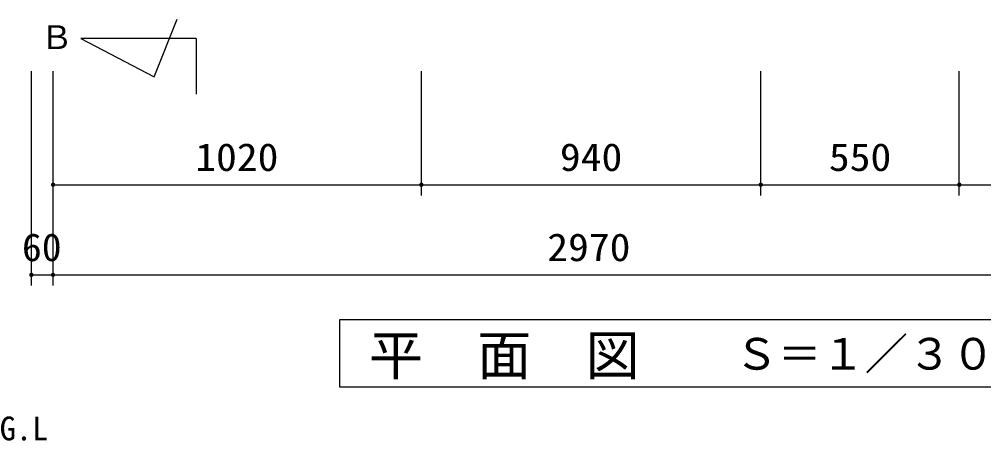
# Model space of a CAD drawing. Units: millimetres, scale not verified. Extents: x -8910 to 8910, y -6308 to 6308.
# Drawn here: x -6097 to -3426, y -1636 to -467 of the extents above; entities that cross this region are included whole.
import ezdxf
from ezdxf.enums import TextEntityAlignment as Align

# ---------------------------------------------------------------- set-up
doc = ezdxf.new("R2010")
doc.units = ezdxf.units.MM
doc.header["$LTSCALE"] = 30
doc.layers.add('0-1_製作', color=5, linetype='Continuous', lineweight=25)
doc.layers.add('0-5_空気管', color=3, linetype='Continuous', lineweight=25)
doc.styles.add('ＭＳ ゴシック', font='')
doc.styles.get('ＭＳ ゴシック').set_extended_font_data('MS Gothic')

msp = doc.modelspace()

# ---------------------------------------------------------------- linework, layer by layer
at = {"layer": '0-1_製作', "color": 2}
for p, q in [((-6063.23, -1205.4), (-6063.23, -610.18)), ((-6003.23, -955.4), (-6003.23, -610.18)), ((-4983.21, -955.4), (-4983.21, -610.18)), ((-4043.21, -955.4), (-4043.21, -610.18)), ((-3493.21, -955.4), (-3493.21, -610.18)), ((-6003.23, -925.4), (-4983.21, -925.4)), ((-6003.23, -1205.4), (-6003.23, -925.4)), ((-4983.21, -925.4), (-4043.21, -925.4)), ((-4043.21, -925.4), (-3493.21, -925.4)), ((-3493.21, -925.4), (-3033.19, -925.4)), ((-6063.23, -1175.4), (-6003.23, -1175.4)), ((-6003.23, -1175.4), (-3033.19, -1175.4))]:
    msp.add_line(p, q, dxfattribs=at)
at = {"layer": '0-1_製作'}
for points in [[(-6009.22, -925.02), (-6003.23, -925.4), (-6009.23, -925.4)], [(-6009.23, -925.4), (-6009.04, -926.89), (-6009.18, -926.15)], [(-6009.23, -925.4), (-6008.81, -927.61), (-6009.04, -926.89)], [(-6003.23, -925.4), (-6008.81, -927.61), (-6009.23, -925.4)], [(-6009.12, -924.28), (-6003.23, -925.4), (-6009.22, -925.02)], [(-6008.93, -923.55), (-6003.23, -925.4), (-6009.12, -924.28)], [(-6008.66, -922.85), (-6003.23, -925.4), (-6008.93, -923.55)], [(-6003.23, -925.4), (-6008.49, -928.29), (-6008.81, -927.61)], [(-6008.29, -922.19), (-6003.23, -925.4), (-6008.66, -922.85)], [(-6003.23, -925.4), (-6008.08, -928.93), (-6008.49, -928.29)], [(-6007.85, -921.58), (-6003.23, -925.4), (-6008.29, -922.19)], [(-6003.23, -925.4), (-6007.6, -929.51), (-6008.08, -928.93)], [(-6007.33, -921.03), (-6003.23, -925.4), (-6007.85, -921.58)], [(-6003.23, -925.4), (-6007.05, -930.02), (-6007.6, -929.51)], [(-6006.75, -920.55), (-6003.23, -925.4), (-6007.33, -921.03)], [(-6003.23, -925.4), (-6006.44, -930.47), (-6007.05, -930.02)], [(-6006.12, -920.14), (-6003.23, -925.4), (-6006.75, -920.55)], [(-6003.23, -925.4), (-6005.78, -930.83), (-6006.44, -930.47)], [(-6005.44, -919.82), (-6003.23, -925.4), (-6006.12, -920.14)], [(-6003.23, -925.4), (-6005.08, -931.11), (-6005.78, -930.83)], [(-6004.72, -919.59), (-6003.23, -925.4), (-6005.44, -919.82)], [(-6003.23, -925.4), (-6004.35, -931.3), (-6005.08, -931.11)], [(-6003.98, -919.45), (-6003.23, -925.4), (-6004.72, -919.59)], [(-6003.23, -925.4), (-6003.6, -931.39), (-6004.35, -931.3)], [(-6003.98, -919.45), (-6003.23, -919.4), (-6003.23, -925.4)], [(-6003.23, -925.4), (-6003.23, -931.4), (-6003.6, -931.39)], [(-6003.23, -919.4), (-5997.23, -925.4), (-6003.23, -925.4)], [(-6002.85, -919.41), (-5997.23, -925.4), (-6003.23, -919.4)], [(-6003.23, -925.4), (-6002.48, -931.35), (-6003.23, -931.4)], [(-6003.23, -925.4), (-6001.74, -931.21), (-6002.48, -931.35)], [(-5997.23, -925.4), (-6001.74, -931.21), (-6003.23, -925.4)], [(-6002.1, -919.51), (-5997.23, -925.4), (-6002.85, -919.41)], [(-6001.37, -919.7), (-5997.23, -925.4), (-6002.1, -919.51)], [(-5997.23, -925.4), (-6001.02, -930.98), (-6001.74, -931.21)], [(-6000.67, -919.97), (-5997.23, -925.4), (-6001.37, -919.7)], [(-5997.23, -925.4), (-6000.34, -930.66), (-6001.02, -930.98)], [(-6000.01, -920.34), (-5997.23, -925.4), (-6000.67, -919.97)], [(-5997.23, -925.4), (-5999.7, -930.26), (-6000.34, -930.66)], [(-5999.4, -920.78), (-5997.23, -925.4), (-6000.01, -920.34)], [(-5997.23, -925.4), (-5999.12, -929.78), (-5999.7, -930.26)], [(-5998.85, -921.29), (-5997.23, -925.4), (-5999.4, -920.78)], [(-5997.23, -925.4), (-5998.6, -929.23), (-5999.12, -929.78)], [(-5998.37, -921.87), (-5997.23, -925.4), (-5998.85, -921.29)], [(-5997.23, -925.4), (-5998.16, -928.62), (-5998.6, -929.23)], [(-5997.97, -922.51), (-5997.23, -925.4), (-5998.37, -921.87)], [(-5997.23, -925.4), (-5997.8, -927.96), (-5998.16, -928.62)], [(-5997.65, -923.19), (-5997.23, -925.4), (-5997.97, -922.51)], [(-5997.23, -925.4), (-5997.52, -927.26), (-5997.8, -927.96)], [(-5997.42, -923.91), (-5997.23, -925.4), (-5997.65, -923.19)], [(-5997.23, -925.4), (-5997.33, -926.53), (-5997.52, -927.26)], [(-5997.42, -923.91), (-5997.27, -924.65), (-5997.23, -925.4)], [(-5997.23, -925.4), (-5997.24, -925.78), (-5997.33, -926.53)], [(-4989.2, -925.02), (-4983.21, -925.4), (-4989.21, -925.4)], [(-4989.21, -925.4), (-4989.02, -926.89), (-4989.16, -926.15)], [(-4989.21, -925.4), (-4988.79, -927.61), (-4989.02, -926.89)], [(-4983.21, -925.4), (-4988.79, -927.61), (-4989.21, -925.4)], [(-4989.1, -924.28), (-4983.21, -925.4), (-4989.2, -925.02)], [(-4988.92, -923.55), (-4983.21, -925.4), (-4989.1, -924.28)], [(-4988.64, -922.85), (-4983.21, -925.4), (-4988.92, -923.55)], [(-4983.21, -925.4), (-4988.47, -928.29), (-4988.79, -927.61)], [(-4988.28, -922.19), (-4983.21, -925.4), (-4988.64, -922.85)], [(-4983.21, -925.4), (-4988.06, -928.93), (-4988.47, -928.29)], [(-4987.83, -921.58), (-4983.21, -925.4), (-4988.28, -922.19)], [(-4983.21, -925.4), (-4987.58, -929.51), (-4988.06, -928.93)], [(-4987.32, -921.03), (-4983.21, -925.4), (-4987.83, -921.58)], [(-4983.21, -925.4), (-4987.03, -930.02), (-4987.58, -929.51)], [(-4986.74, -920.55), (-4983.21, -925.4), (-4987.32, -921.03)], [(-4983.21, -925.4), (-4986.42, -930.47), (-4987.03, -930.02)], [(-4986.1, -920.14), (-4983.21, -925.4), (-4986.74, -920.55)], [(-4983.21, -925.4), (-4985.76, -930.83), (-4986.42, -930.47)], [(-4985.42, -919.82), (-4983.21, -925.4), (-4986.1, -920.14)], [(-4983.21, -925.4), (-4985.06, -931.11), (-4985.76, -930.83)], [(-4984.7, -919.59), (-4983.21, -925.4), (-4985.42, -919.82)], [(-4983.21, -925.4), (-4984.33, -931.3), (-4985.06, -931.11)], [(-4983.96, -919.45), (-4983.21, -925.4), (-4984.7, -919.59)], [(-4983.21, -925.4), (-4983.59, -931.39), (-4984.33, -931.3)], [(-4983.96, -919.45), (-4983.21, -919.4), (-4983.21, -925.4)], [(-4983.21, -925.4), (-4983.21, -931.4), (-4983.59, -931.39)], [(-4983.21, -919.4), (-4977.21, -925.4), (-4983.21, -925.4)], [(-4982.83, -919.41), (-4977.21, -925.4), (-4983.21, -919.4)], [(-4983.21, -925.4), (-4982.46, -931.35), (-4983.21, -931.4)], [(-4983.21, -925.4), (-4981.72, -931.21), (-4982.46, -931.35)], [(-4977.21, -925.4), (-4981.72, -931.21), (-4983.21, -925.4)], [(-4982.09, -919.51), (-4977.21, -925.4), (-4982.83, -919.41)], [(-4981.36, -919.7), (-4977.21, -925.4), (-4982.09, -919.51)], [(-4977.21, -925.4), (-4981, -930.98), (-4981.72, -931.21)], [(-4980.65, -919.97), (-4977.21, -925.4), (-4981.36, -919.7)], [(-4977.21, -925.4), (-4980.32, -930.66), (-4981, -930.98)], [(-4979.99, -920.34), (-4977.21, -925.4), (-4980.65, -919.97)], [(-4977.21, -925.4), (-4979.68, -930.26), (-4980.32, -930.66)], [(-4979.39, -920.78), (-4977.21, -925.4), (-4979.99, -920.34)], [(-4977.21, -925.4), (-4979.1, -929.78), (-4979.68, -930.26)], [(-4978.84, -921.29), (-4977.21, -925.4), (-4979.39, -920.78)], [(-4977.21, -925.4), (-4978.59, -929.23), (-4979.1, -929.78)], [(-4978.36, -921.87), (-4977.21, -925.4), (-4978.84, -921.29)], [(-4977.21, -925.4), (-4978.14, -928.62), (-4978.59, -929.23)], [(-4977.95, -922.51), (-4977.21, -925.4), (-4978.36, -921.87)], [(-4977.21, -925.4), (-4977.78, -927.96), (-4978.14, -928.62)], [(-4977.63, -923.19), (-4977.21, -925.4), (-4977.95, -922.51)], [(-4977.21, -925.4), (-4977.5, -927.26), (-4977.78, -927.96)], [(-4977.4, -923.91), (-4977.21, -925.4), (-4977.63, -923.19)], [(-4977.21, -925.4), (-4977.32, -926.53), (-4977.5, -927.26)], [(-4977.4, -923.91), (-4977.26, -924.65), (-4977.21, -925.4)], [(-4977.21, -925.4), (-4977.22, -925.78), (-4977.32, -926.53)], [(-4049.2, -925.02), (-4043.21, -925.4), (-4049.21, -925.4)], [(-4049.21, -925.4), (-4048.79, -927.61), (-4049.16, -926.15)], [(-4049.21, -925.4), (-4048.47, -928.29), (-4048.79, -927.61)], [(-4043.21, -925.4), (-4048.47, -928.29), (-4049.21, -925.4)], [(-4049.1, -924.28), (-4043.21, -925.4), (-4049.2, -925.02)], [(-4049.16, -926.15), (-4048.79, -927.61), (-4049.02, -926.89)], [(-4048.92, -923.55), (-4043.21, -925.4), (-4049.1, -924.28)], [(-4048.64, -922.85), (-4043.21, -925.4), (-4048.92, -923.55)], [(-4048.28, -922.19), (-4043.21, -925.4), (-4048.64, -922.85)], [(-4043.21, -925.4), (-4048.06, -928.93), (-4048.47, -928.29)], [(-4047.83, -921.58), (-4043.21, -925.4), (-4048.28, -922.19)], [(-4043.21, -925.4), (-4047.58, -929.51), (-4048.06, -928.93)], [(-4047.32, -921.03), (-4043.21, -925.4), (-4047.83, -921.58)], [(-4043.21, -925.4), (-4047.04, -930.02), (-4047.58, -929.51)], [(-4046.74, -920.55), (-4043.21, -925.4), (-4047.32, -921.03)], [(-4043.21, -925.4), (-4046.43, -930.47), (-4047.04, -930.02)], [(-4046.1, -920.14), (-4043.21, -925.4), (-4046.74, -920.55)], [(-4043.21, -925.4), (-4045.77, -930.83), (-4046.43, -930.47)], [(-4045.42, -919.82), (-4043.21, -925.4), (-4046.1, -920.14)], [(-4043.21, -925.4), (-4045.06, -931.11), (-4045.77, -930.83)], [(-4044.7, -919.59), (-4043.21, -925.4), (-4045.42, -919.82)], [(-4043.21, -925.4), (-4044.33, -931.3), (-4045.06, -931.11)], [(-4043.96, -919.45), (-4043.21, -925.4), (-4044.7, -919.59)], [(-4043.21, -925.4), (-4043.59, -931.39), (-4044.33, -931.3)], [(-4043.96, -919.45), (-4043.21, -919.4), (-4043.21, -925.4)], [(-4043.21, -925.4), (-4043.21, -931.4), (-4043.59, -931.39)], [(-4043.21, -919.4), (-4037.21, -925.4), (-4043.21, -925.4)], [(-4042.83, -919.41), (-4037.21, -925.4), (-4043.21, -919.4)], [(-4043.21, -925.4), (-4042.46, -931.35), (-4043.21, -931.4)], [(-4043.21, -925.4), (-4041.72, -931.21), (-4042.46, -931.35)], [(-4037.21, -925.4), (-4041.72, -931.21), (-4043.21, -925.4)], [(-4042.09, -919.51), (-4037.21, -925.4), (-4042.83, -919.41)], [(-4041.36, -919.7), (-4037.21, -925.4), (-4042.09, -919.51)], [(-4037.21, -925.4), (-4041, -930.98), (-4041.72, -931.21)], [(-4040.66, -919.97), (-4037.21, -925.4), (-4041.36, -919.7)], [(-4037.21, -925.4), (-4040.32, -930.66), (-4041, -930.98)], [(-4040, -920.34), (-4037.21, -925.4), (-4040.66, -919.97)], [(-4037.21, -925.4), (-4039.68, -930.26), (-4040.32, -930.66)], [(-4039.39, -920.78), (-4037.21, -925.4), (-4040, -920.34)], [(-4037.21, -925.4), (-4039.1, -929.78), (-4039.68, -930.26)], [(-4038.84, -921.29), (-4037.21, -925.4), (-4039.39, -920.78)], [(-4037.21, -925.4), (-4038.59, -929.23), (-4039.1, -929.78)], [(-4038.36, -921.87), (-4037.21, -925.4), (-4038.84, -921.29)], [(-4037.21, -925.4), (-4038.14, -928.62), (-4038.59, -929.23)], [(-4037.95, -922.51), (-4037.21, -925.4), (-4038.36, -921.87)], [(-4037.21, -925.4), (-4037.78, -927.96), (-4038.14, -928.62)], [(-4037.63, -923.19), (-4037.21, -925.4), (-4037.95, -922.51)], [(-4037.21, -925.4), (-4037.5, -927.26), (-4037.78, -927.96)], [(-4037.63, -923.19), (-4037.26, -924.65), (-4037.21, -925.4)], [(-4037.4, -923.91), (-4037.26, -924.65), (-4037.63, -923.19)], [(-4037.21, -925.4), (-4037.32, -926.53), (-4037.5, -927.26)], [(-4037.21, -925.4), (-4037.22, -925.78), (-4037.32, -926.53)], [(-3499.2, -925.02), (-3493.21, -925.4), (-3499.21, -925.4)], [(-3499.21, -925.4), (-3498.47, -928.29), (-3499.17, -926.15)], [(-3499.21, -925.4), (-3498.07, -928.93), (-3498.47, -928.29)], [(-3493.21, -925.4), (-3498.07, -928.93), (-3499.21, -925.4)], [(-3499.11, -924.28), (-3493.21, -925.4), (-3499.2, -925.02)], [(-3499.17, -926.15), (-3498.79, -927.61), (-3499.03, -926.89)], [(-3499.17, -926.15), (-3498.47, -928.29), (-3498.79, -927.61)], [(-3498.92, -923.55), (-3493.21, -925.4), (-3499.11, -924.28)], [(-3498.64, -922.85), (-3493.21, -925.4), (-3498.92, -923.55)], [(-3498.28, -922.19), (-3493.21, -925.4), (-3498.64, -922.85)], [(-3497.84, -921.58), (-3493.21, -925.4), (-3498.28, -922.19)], [(-3493.21, -925.4), (-3497.59, -929.51), (-3498.07, -928.93)], [(-3497.32, -921.03), (-3493.21, -925.4), (-3497.84, -921.58)], [(-3493.21, -925.4), (-3497.04, -930.02), (-3497.59, -929.51)], [(-3496.74, -920.55), (-3493.21, -925.4), (-3497.32, -921.03)], [(-3493.21, -925.4), (-3496.43, -930.47), (-3497.04, -930.02)], [(-3496.1, -920.14), (-3493.21, -925.4), (-3496.74, -920.55)], [(-3493.21, -925.4), (-3495.77, -930.83), (-3496.43, -930.47)], [(-3495.42, -919.82), (-3493.21, -925.4), (-3496.1, -920.14)], [(-3493.21, -925.4), (-3495.07, -931.11), (-3495.77, -930.83)], [(-3494.71, -919.59), (-3493.21, -925.4), (-3495.42, -919.82)], [(-3493.21, -925.4), (-3494.34, -931.3), (-3495.07, -931.11)], [(-3494.71, -919.59), (-3493.21, -919.4), (-3493.21, -925.4)], [(-3493.97, -919.45), (-3493.21, -919.4), (-3494.71, -919.59)], [(-3493.21, -925.4), (-3493.59, -931.39), (-3494.34, -931.3)], [(-3493.21, -925.4), (-3493.21, -931.4), (-3493.59, -931.39)], [(-3493.21, -919.4), (-3487.21, -925.4), (-3493.21, -925.4)], [(-3492.84, -919.41), (-3487.21, -925.4), (-3493.21, -919.4)], [(-3493.21, -925.4), (-3492.46, -931.35), (-3493.21, -931.4)], [(-3493.21, -925.4), (-3491.72, -931.21), (-3492.46, -931.35)], [(-3493.21, -925.4), (-3491, -930.98), (-3491.72, -931.21)], [(-3487.21, -925.4), (-3491, -930.98), (-3493.21, -925.4)], [(-3492.09, -919.51), (-3487.21, -925.4), (-3492.84, -919.41)], [(-3491.36, -919.7), (-3487.21, -925.4), (-3492.09, -919.51)], [(-3490.66, -919.97), (-3487.21, -925.4), (-3491.36, -919.7)], [(-3487.21, -925.4), (-3490.32, -930.66), (-3491, -930.98)], [(-3490, -920.34), (-3487.21, -925.4), (-3490.66, -919.97)], [(-3487.21, -925.4), (-3489.69, -930.26), (-3490.32, -930.66)], [(-3489.39, -920.78), (-3487.21, -925.4), (-3490, -920.34)], [(-3487.21, -925.4), (-3489.11, -929.78), (-3489.69, -930.26)], [(-3488.84, -921.29), (-3487.21, -925.4), (-3489.39, -920.78)], [(-3487.21, -925.4), (-3488.59, -929.23), (-3489.11, -929.78)], [(-3488.36, -921.87), (-3487.21, -925.4), (-3488.84, -921.29)], [(-3487.21, -925.4), (-3488.15, -928.62), (-3488.59, -929.23)], [(-3487.96, -922.51), (-3487.21, -925.4), (-3488.36, -921.87)], [(-3487.21, -925.4), (-3487.78, -927.96), (-3488.15, -928.62)], [(-3487.96, -922.51), (-3487.26, -924.65), (-3487.21, -925.4)], [(-3487.64, -923.19), (-3487.26, -924.65), (-3487.96, -922.51)], [(-3487.21, -925.4), (-3487.51, -927.26), (-3487.78, -927.96)], [(-3487.64, -923.19), (-3487.4, -923.91), (-3487.26, -924.65)], [(-3487.21, -925.4), (-3487.32, -926.53), (-3487.51, -927.26)], [(-3487.21, -925.4), (-3487.23, -925.78), (-3487.32, -926.53)], [(-6069.22, -1175.02), (-6063.23, -1175.4), (-6069.23, -1175.4)], [(-6069.12, -1174.28), (-6063.23, -1175.4), (-6069.22, -1175.02)], [(-6068.93, -1173.55), (-6063.23, -1175.4), (-6069.12, -1174.28)], [(-6068.66, -1172.85), (-6063.23, -1175.4), (-6068.93, -1173.55)], [(-6068.29, -1172.19), (-6063.23, -1175.4), (-6068.66, -1172.85)], [(-6067.85, -1171.58), (-6063.23, -1175.4), (-6068.29, -1172.19)], [(-6067.33, -1171.03), (-6063.23, -1175.4), (-6067.85, -1171.58)], [(-6066.75, -1170.55), (-6063.23, -1175.4), (-6067.33, -1171.03)], [(-6066.12, -1170.14), (-6063.23, -1175.4), (-6066.75, -1170.55)], [(-6065.44, -1169.82), (-6063.23, -1175.4), (-6066.12, -1170.14)], [(-6064.72, -1169.59), (-6063.23, -1175.4), (-6065.44, -1169.82)], [(-6063.98, -1169.45), (-6063.23, -1175.4), (-6064.72, -1169.59)], [(-6063.98, -1169.45), (-6063.23, -1169.4), (-6063.23, -1175.4)], [(-6063.23, -1169.4), (-6057.23, -1175.4), (-6063.23, -1175.4)], [(-6062.85, -1169.41), (-6057.23, -1175.4), (-6063.23, -1169.4)], [(-6062.1, -1169.51), (-6057.23, -1175.4), (-6062.85, -1169.41)], [(-6061.37, -1169.7), (-6057.23, -1175.4), (-6062.1, -1169.51)], [(-6060.67, -1169.97), (-6057.23, -1175.4), (-6061.37, -1169.7)], [(-6060.01, -1170.34), (-6057.23, -1175.4), (-6060.67, -1169.97)], [(-6059.4, -1170.78), (-6057.23, -1175.4), (-6060.01, -1170.34)], [(-6058.85, -1171.29), (-6057.23, -1175.4), (-6059.4, -1170.78)], [(-6058.37, -1171.87), (-6057.23, -1175.4), (-6058.85, -1171.29)], [(-6057.97, -1172.51), (-6057.23, -1175.4), (-6058.37, -1171.87)], [(-6057.65, -1173.19), (-6057.23, -1175.4), (-6057.97, -1172.51)], [(-6057.65, -1173.19), (-6057.27, -1174.65), (-6057.23, -1175.4)], [(-6057.42, -1173.91), (-6057.27, -1174.65), (-6057.65, -1173.19)], [(-6009.22, -1175.02), (-6003.23, -1175.4), (-6009.23, -1175.4)], [(-6009.12, -1174.28), (-6003.23, -1175.4), (-6009.22, -1175.02)], [(-6008.93, -1173.55), (-6003.23, -1175.4), (-6009.12, -1174.28)], [(-6008.66, -1172.85), (-6003.23, -1175.4), (-6008.93, -1173.55)], [(-6008.29, -1172.19), (-6003.23, -1175.4), (-6008.66, -1172.85)], [(-6007.85, -1171.58), (-6003.23, -1175.4), (-6008.29, -1172.19)], [(-6007.33, -1171.03), (-6003.23, -1175.4), (-6007.85, -1171.58)], [(-6006.75, -1170.55), (-6003.23, -1175.4), (-6007.33, -1171.03)], [(-6006.12, -1170.14), (-6003.23, -1175.4), (-6006.75, -1170.55)], [(-6005.44, -1169.82), (-6003.23, -1175.4), (-6006.12, -1170.14)], [(-6004.72, -1169.59), (-6003.23, -1175.4), (-6005.44, -1169.82)], [(-6003.98, -1169.45), (-6003.23, -1175.4), (-6004.72, -1169.59)], [(-6003.98, -1169.45), (-6003.23, -1169.4), (-6003.23, -1175.4)], [(-6003.23, -1169.4), (-5997.23, -1175.4), (-6003.23, -1175.4)], [(-6002.85, -1169.41), (-5997.23, -1175.4), (-6003.23, -1169.4)], [(-6002.1, -1169.51), (-5997.23, -1175.4), (-6002.85, -1169.41)], [(-6001.37, -1169.7), (-5997.23, -1175.4), (-6002.1, -1169.51)], [(-6000.67, -1169.97), (-5997.23, -1175.4), (-6001.37, -1169.7)], [(-6000.01, -1170.34), (-5997.23, -1175.4), (-6000.67, -1169.97)], [(-5999.4, -1170.78), (-5997.23, -1175.4), (-6000.01, -1170.34)], [(-5998.85, -1171.29), (-5997.23, -1175.4), (-5999.4, -1170.78)], [(-5998.37, -1171.87), (-5997.23, -1175.4), (-5998.85, -1171.29)], [(-5997.97, -1172.51), (-5997.23, -1175.4), (-5998.37, -1171.87)], [(-5997.65, -1173.19), (-5997.23, -1175.4), (-5997.97, -1172.51)], [(-5997.65, -1173.19), (-5997.27, -1174.65), (-5997.23, -1175.4)], [(-5997.42, -1173.91), (-5997.27, -1174.65), (-5997.65, -1173.19)], [(-6069.23, -1175.4), (-6068.81, -1177.61), (-6069.18, -1176.15)], [(-6069.23, -1175.4), (-6068.49, -1178.29), (-6068.81, -1177.61)], [(-6063.23, -1175.4), (-6068.49, -1178.29), (-6069.23, -1175.4)], [(-6069.18, -1176.15), (-6068.81, -1177.61), (-6069.04, -1176.89)], [(-6063.23, -1175.4), (-6068.08, -1178.93), (-6068.49, -1178.29)], [(-6063.23, -1175.4), (-6067.6, -1179.51), (-6068.08, -1178.93)], [(-6063.23, -1175.4), (-6067.05, -1180.02), (-6067.6, -1179.51)], [(-6063.23, -1175.4), (-6066.44, -1180.47), (-6067.05, -1180.02)], [(-6063.23, -1175.4), (-6065.78, -1180.83), (-6066.44, -1180.47)], [(-6063.23, -1175.4), (-6065.08, -1181.11), (-6065.78, -1180.83)], [(-6063.23, -1175.4), (-6064.35, -1181.3), (-6065.08, -1181.11)], [(-6063.23, -1175.4), (-6063.6, -1181.39), (-6064.35, -1181.3)], [(-6063.23, -1175.4), (-6063.23, -1181.4), (-6063.6, -1181.39)], [(-6063.23, -1175.4), (-6062.48, -1181.35), (-6063.23, -1181.4)], [(-6063.23, -1175.4), (-6061.74, -1181.21), (-6062.48, -1181.35)], [(-6057.23, -1175.4), (-6061.74, -1181.21), (-6063.23, -1175.4)], [(-6057.23, -1175.4), (-6061.02, -1180.98), (-6061.74, -1181.21)], [(-6057.23, -1175.4), (-6060.34, -1180.66), (-6061.02, -1180.98)], [(-6057.23, -1175.4), (-6059.7, -1180.26), (-6060.34, -1180.66)], [(-6057.23, -1175.4), (-6059.12, -1179.78), (-6059.7, -1180.26)], [(-6057.23, -1175.4), (-6058.6, -1179.23), (-6059.12, -1179.78)], [(-6057.23, -1175.4), (-6058.16, -1178.62), (-6058.6, -1179.23)], [(-6057.23, -1175.4), (-6057.8, -1177.96), (-6058.16, -1178.62)], [(-6057.23, -1175.4), (-6057.52, -1177.26), (-6057.8, -1177.96)], [(-6057.23, -1175.4), (-6057.33, -1176.53), (-6057.52, -1177.26)], [(-6057.23, -1175.4), (-6057.24, -1175.78), (-6057.33, -1176.53)], [(-6009.23, -1175.4), (-6008.81, -1177.61), (-6009.18, -1176.15)], [(-6009.23, -1175.4), (-6008.49, -1178.29), (-6008.81, -1177.61)], [(-6003.23, -1175.4), (-6008.49, -1178.29), (-6009.23, -1175.4)], [(-6009.18, -1176.15), (-6008.81, -1177.61), (-6009.04, -1176.89)], [(-6003.23, -1175.4), (-6008.08, -1178.93), (-6008.49, -1178.29)], [(-6003.23, -1175.4), (-6007.6, -1179.51), (-6008.08, -1178.93)], [(-6003.23, -1175.4), (-6007.05, -1180.02), (-6007.6, -1179.51)], [(-6003.23, -1175.4), (-6006.44, -1180.47), (-6007.05, -1180.02)], [(-6003.23, -1175.4), (-6005.78, -1180.83), (-6006.44, -1180.47)], [(-6003.23, -1175.4), (-6005.08, -1181.11), (-6005.78, -1180.83)], [(-6003.23, -1175.4), (-6004.35, -1181.3), (-6005.08, -1181.11)], [(-6003.23, -1175.4), (-6003.6, -1181.39), (-6004.35, -1181.3)], [(-6003.23, -1175.4), (-6003.23, -1181.4), (-6003.6, -1181.39)], [(-6003.23, -1175.4), (-6002.48, -1181.35), (-6003.23, -1181.4)], [(-6003.23, -1175.4), (-6001.74, -1181.21), (-6002.48, -1181.35)], [(-5997.23, -1175.4), (-6001.74, -1181.21), (-6003.23, -1175.4)], [(-5997.23, -1175.4), (-6001.02, -1180.98), (-6001.74, -1181.21)], [(-5997.23, -1175.4), (-6000.34, -1180.66), (-6001.02, -1180.98)], [(-5997.23, -1175.4), (-5999.7, -1180.26), (-6000.34, -1180.66)], [(-5997.23, -1175.4), (-5999.12, -1179.78), (-5999.7, -1180.26)], [(-5997.23, -1175.4), (-5998.6, -1179.23), (-5999.12, -1179.78)], [(-5997.23, -1175.4), (-5998.16, -1178.62), (-5998.6, -1179.23)], [(-5997.23, -1175.4), (-5997.8, -1177.96), (-5998.16, -1178.62)], [(-5997.23, -1175.4), (-5997.52, -1177.26), (-5997.8, -1177.96)], [(-5997.23, -1175.4), (-5997.33, -1176.53), (-5997.52, -1177.26)], [(-5997.23, -1175.4), (-5997.24, -1175.78), (-5997.33, -1176.53)]]:
    msp.add_solid(points, dxfattribs=at)
at = {"layer": '0-5_空気管'}
msp.add_line((-5606.75, -519.67), (-5606.75, -674.04), dxfattribs=at)
msp.add_lwpolyline([(-5606.75, -519.81), (-5926.75, -519.81), (-5723.09, -626.14), (-5659.12, -466.53)], dxfattribs=at)
msp.add_lwpolyline([(-3180.68, -1486.43), (-3180.68, -1300.12), (-5210.01, -1300.12), (-5210.01, -1486.43)], close=True, dxfattribs=at)

# ---------------------------------------------------------------- texts
at = {"layer": '0-1_製作', "color": 4, "style": 'ＭＳ ゴシック'}
for s, width, p in [('1020', 1.1, (-5609.47, -910.4)), ('940', 1.1, (-4599.46, -910.4)), ('550', 1.1, (-3854.46, -910.4)), ('60', 1.05, (-6089.48, -1160.4)), ('2970', 1.1, (-4634.46, -1160.4))]:
    msp.add_text(s, height=76.98, dxfattribs=dict(at, width=width)).set_placement(p, align=Align.BOTTOM_LEFT)
at = {"layer": '0-5_空気管', "color": 4, "style": 'ＭＳ ゴシック'}
for s, height, p in [('Ｂ', 65.98, (-6038.1, -568.97)), ('平\u3000面\u3000図', 110, (-5128.76, -1486.4)), ('Ｓ＝１／３０', 87.98, (-4115.2, -1464.73)), ('G.L', 65.98, (-6151.09, -1654.22))]:
    msp.add_text(s, height=height, dxfattribs=at).set_placement(p, align=Align.BOTTOM_LEFT)

doc.saveas('drawing.dxf')
